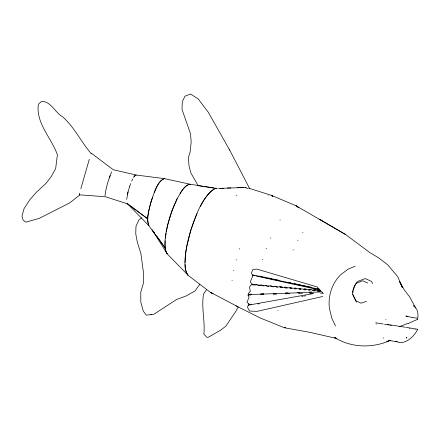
<?xml version="1.0" encoding="UTF-8"?>
<svg xmlns="http://www.w3.org/2000/svg" width="440" height="440" viewBox="0 0 440 440"><rect width="100%" height="100%" fill="white"/><g stroke="black" fill="none" stroke-linecap="round" stroke-linejoin="round"><path stroke-width="0.66" d="M232.089 280.445L232.122 280.137M105.034 195.663C105.925 187.473 108.515 179.432 111.667 171.897M165.204 240.812L165.215 247.451M166.265 231.957L167.722 224.989L171.831 211.354M352.918 292.6L353.127 290.637M414.915 329.626L415.184 329.61M126.693 199.424L128.029 191.934L129.696 186.274M413 317.377L412.544 317.598L405.884 316.019L407.902 316.377M233.717 270.666L233.783 270.276M166.067 233.305L165.38 238.123M385.897 319.858L385.963 319.468M236.132 260.068L236.236 259.628M79.398 194.42L79.668 193.237M128.046 191.917L127.408 194.689M262.279 259.809L262.422 259.369M80.839 188.744L89.298 159.308M190.603 230.962L186.516 247.731L185.405 255.514L185.037 262.62M406.445 337.925L406.72 337.733L406.329 337.711M239.256 249.068L239.399 248.578M110.132 175.604L109.307 177.92M216.728 188.535L198.11 185.658L190.894 172.937L189.002 165.748L188.386 157.74L190.157 151.871L191.158 141.851L190.537 133.881L182.006 109.34L182.303 101.783L184.948 96.201L190.531 94.012L198.127 98.841L208.274 112.233L229.603 149.974M353.32 290.048L354.486 286.528M129.701 186.302L130.675 183.601M190.586 230.775C196.091 215.897 200.904 198.347 214.511 188.804M266.101 248.732L266.294 248.32M152.576 196.983L149.765 206.377C148.605 212.647 146.328 219.615 148.923 225.764L127.611 203.874L127.105 203.544L147.785 218.889L127.611 203.874L105.705 196.851M202.51 186.17L190.316 184.278L164.252 178.596C155.991 182.639 154.242 193.897 150.975 201.768C149.281 209.457 145.827 218.119 148.907 225.819L165.242 248.089L156.635 235.851M171.886 211.189L177.293 198.545C180.538 193.281 183.441 185.339 190.316 184.278L188.172 184.597L185.724 186.296L183.029 189.244L180.109 193.474M131.692 181.132L132.726 178.965M252.742 276.051L250.256 282.046L252.659 284.52L320.205 290.62L317.158 290.032M248.254 305.311L247.44 307.252L249.524 311.058L256.988 311.361L322.729 296.5M248.914 303.732L248.468 305.602M251.284 304.222L249.271 304.579L249.541 304.937L247.066 302.055L249.029 297.341L247.841 294.833L250.784 295.026M154.237 192.599C156.75 187.611 158.604 180.653 164.252 178.596L136.114 175.021L113.223 169.725L91.322 153.214M270.43 238.145L270.661 237.809M177.161 198.682C171.958 209.231 168.289 220.512 166.095 232.067C165.336 239.162 163.13 247.429 167.189 253.902L188.018 275.16C185.73 272.173 185.157 268.18 185.141 264.462M196.983 213.582L193.479 222.332C189.624 233.162 186.555 244.31 185.29 255.761C185.037 262.224 183.882 269.693 187.996 275.248L210.447 292.397L212.669 293.568M292.991 250.014L293.26 249.673M408.045 323.252L399.377 326.716M238.178 307.065L235.73 311.493L225.896 326.139L220.479 330.248L208.087 337.375L206.916 337.32L203.885 334.213C205.216 320.782 201.152 307.395 203.588 293.931L206.663 289.514M200.437 206.322L204.122 199.843L207.79 194.645L211.294 190.933L214.517 188.843M354.684 285.94L356.791 282.282L358.639 281.061L365.216 278.586L371.503 281.375L372.625 283.575M236.671 195.613L236.803 195.184M297.737 240.719L298.012 240.499M199.782 284.273L195.135 290.857L186.115 295.972L176.671 299.431L153.692 314.369L150.805 314.655M280.231 220.083L279.928 220.176M134.629 175.967L133.716 177.227L134.635 175.951L136.114 175.021L134.635 175.962M251.548 284.471L249.453 287.084L250.322 291.17L248.325 293.645L248.545 293.931M302.654 232.744L302.951 232.656M376.145 323.834L376.189 324.231M413.254 317.724L413.083 317.449M417.142 319.55L417.615 319.077C418.589 314.391 417.885 308.555 413.518 305.762L414.304 306.422M141.663 217.784L138.87 220L135.971 226.386L135.757 233.865L137.329 242.121L140.948 253.82L143.468 272.773L143.484 283.014L140.784 292.006L140.8 302.258L143.308 311.152L146.278 315.145L151.278 314.633M79.734 195.008L69.476 203.055L39.188 218.383L26.472 222.002L25.602 222.057L23.018 219.934L22 216.035L24.096 208.549L29.689 199.936L35.976 192.704L46.14 183.205L51.227 176.627L55.66 168.586L57.398 154.803C51.535 137.979 35.651 123.118 38.363 104.286L41.228 101.618C50.419 100.271 55.44 113.108 62.519 116.732C74.459 127.215 81.015 141.763 91.212 153.648M409.915 328.79L409.519 328.664M417.137 319.555L408.26 323.461M355.267 266.167L348.123 269.148L340.626 274.78C331.82 283.564 327.756 296.395 329.478 308.66L331.875 318.423L335.489 325.98M390.423 340.318C372.664 348.486 350.851 347.908 334.219 337.298L336.87 338.421M406.659 337.959L407.022 337.821M386.711 341.632L390.506 340.241M366.416 301.301L361.014 303.209L355.988 300.823L352.5 293.761L352.831 290.565L354.101 286.748L355.812 283.773L357.313 282.777L362.654 280.775L367.736 283.052M235.989 305.822L236.599 306.07L210.975 292.6L213.098 293.716M220.622 188.37L246.087 187.435M309.661 293.816L313.016 293.216L313.324 293.557L249.541 304.937M257.917 303.996L259.264 303.765M301.78 296.538L303.132 296.307M304.48 296.076L305.827 295.851M320.678 293.326L322.702 292.98L322.443 292.705M268.147 195.745L268.197 195.767M222.629 188.315L218.449 188.556M227.441 188.029L230.83 187.886M237.611 187.6L243.716 187.341M221.045 188.628L223.691 188.535M251.51 294.145L248.787 294.245L249.056 294.597L320.645 291.962L320.326 291.621L318.962 291.671M261.052 293.799L263.774 293.695M273.312 293.348L275.358 293.271M285.577 292.897L287.623 292.82M297.159 292.468L299.888 292.369M309.425 292.023L311.471 291.945M260.315 294.701L263.72 294.586M273.251 294.261L276.656 294.145M285.505 293.838L289.586 293.7M298.441 293.398L302.522 293.26M417.307 318.043L413.936 317.818M390.214 340.357L388.08 340.395L397.309 341.709M79.359 194.821L105.353 196.735M255.794 284.488L257.158 284.609M260.568 284.916L261.932 285.038M265.342 285.351L266.706 285.472M270.116 285.78L271.48 285.901M274.885 286.209L276.249 286.336M279.659 286.644L281.705 286.825M284.433 287.073L286.479 287.26M289.889 287.568L291.252 287.689M294.657 287.997L296.021 288.123M299.431 288.431L300.795 288.552M304.205 288.86L306.251 289.047M308.979 289.295L311.025 289.476M313.748 289.724L315.793 289.911M251.768 284.752L255.184 285.082M257.912 285.346L259.963 285.543M262.691 285.802L264.061 285.934M266.788 286.198L268.84 286.396M271.568 286.655L273.62 286.853M276.348 287.117L277.712 287.249M280.445 287.507L282.491 287.705M285.225 287.969L287.27 288.167M290.004 288.425L292.05 288.624M294.784 288.888L296.148 289.02M298.881 289.284L300.927 289.476M303.655 289.74L305.707 289.938M308.435 290.202L309.804 290.329M312.532 290.593L314.584 290.791M317.312 291.055L319.363 291.247M386.392 324.341L405.086 327.179M203.852 186.379L213.917 187.935M215.254 188.144L217.267 188.458M375.7 322.762L383.141 324.005M384.494 324.231L385.847 324.456M387.2 324.682L388.553 324.907M389.906 325.132L391.259 325.358M405.873 327.3L417.329 329.225M259.572 276.106L262.24 276.683M263.577 276.969L266.244 277.547M267.581 277.832L272.25 278.839M273.587 279.125L278.927 280.274M288.266 282.288L290.939 282.865M294.272 283.58L296.945 284.158M298.276 284.444L300.949 285.021M302.28 285.307L311.625 287.32M316.965 288.47L319.281 289.24L252.511 274.868M255.112 275.809L252.225 274.951M256.438 276.1L259.1 276.683M260.43 276.975L263.087 277.563M264.418 277.855L318.94 289.828M417.489 329.257L417.709 329.307C414.068 336.765 404.415 346.033 395.709 341.204L396.776 341.539M248.545 188.122L271.414 195.349L296.005 205.761L345.702 234.603L369.639 252.439L378.785 257.95L387.519 264.655L397.733 276.606L402.441 287.798L399.668 281.743M336.732 338.498L310.101 332.382L284.372 327.745L260.183 317.961L236.5 306.097M229.125 149.853L229.653 149.99L249.491 188.304M271.403 195.344L272.822 196.372M322.438 220.99L319.49 219.126L322.234 220.907M245.157 187.363L247.61 188.639M383.735 338.234L383.482 337.843M237.633 306.603L237.974 306.796M323.015 221.326L345.702 234.603M298.513 207.51L296.005 205.761L298.502 207.531M271.486 195.404L272.817 196.389M318.01 287.854L317.158 286.935L256.916 269.104L252.868 269.489L251.372 273.108L251.988 274.225M318.428 288.321L318.681 288.596M323.301 293.629L318.967 288.899M252.698 275.528L252.973 275.869M248.303 295.438L248.573 295.79M153.494 231.396L154.281 232.513M152.895 231.033L167.233 253.776L166.298 252.098M152.042 229.653L154.357 233.354M399.757 281.705L404.256 289.877L409.888 297.176L415.641 308.061M356.433 302.181L352.715 294.564M278.025 310.547L277.97 310.216M165.385 248.677L165.99 251.537M285.533 327.525L284.372 327.745L285.533 327.536"/></g></svg>
